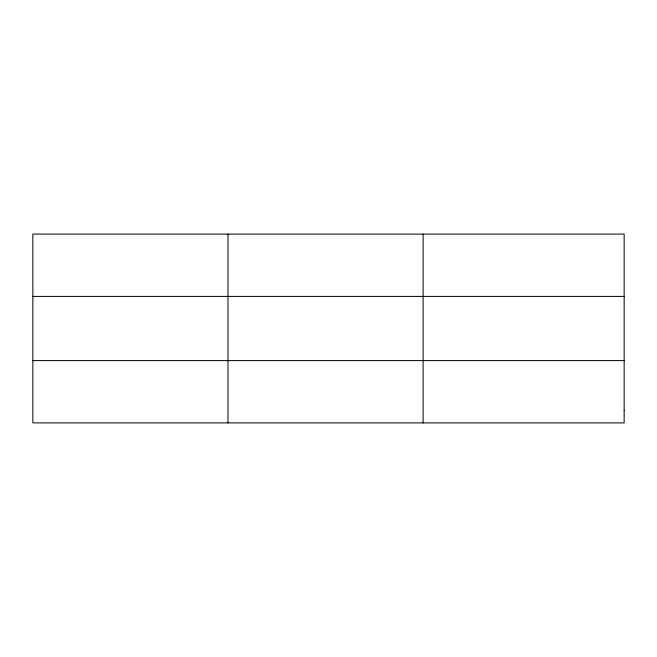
<?xml version="1.0" encoding="UTF-8"?>
<svg xmlns="http://www.w3.org/2000/svg" width="657" height="657" viewBox="0 0 657 657"><rect width="100%" height="100%" fill="white"/><g stroke="black" fill="none" stroke-linecap="round" stroke-linejoin="round"><path stroke-width="0.99" d="M227.979 422.903L227.979 234.097M423.108 422.903L423.108 234.097M32.85 296.406L624.15 296.406M32.85 360.594L624.15 360.594M624.15 410.444L624.15 422.903L32.85 422.903L32.85 234.097L624.15 234.097L624.15 410.444"/></g></svg>
